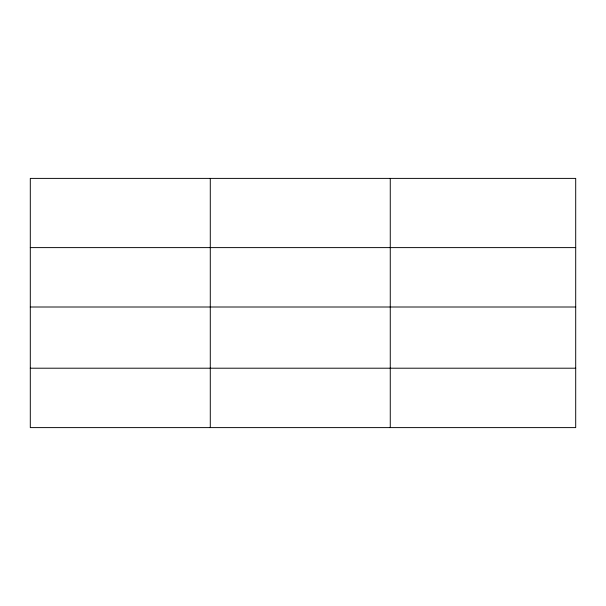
<?xml version="1.0" encoding="UTF-8"?>
<svg xmlns="http://www.w3.org/2000/svg" width="606" height="606" viewBox="0 0 606 606"><rect width="100%" height="100%" fill="white"/><g stroke="black" fill="none" stroke-linecap="round" stroke-linejoin="round"><path stroke-width="0.91" d="M575.7 307.007L575.7 178.391L30.3 178.391L30.3 427.609L575.7 427.609L575.7 307.007L30.3 307.007M30.3 247.612L575.7 247.612M30.3 368.206L575.7 368.206M390.264 178.391L390.264 427.609M210.282 178.391L210.282 427.609"/></g></svg>
